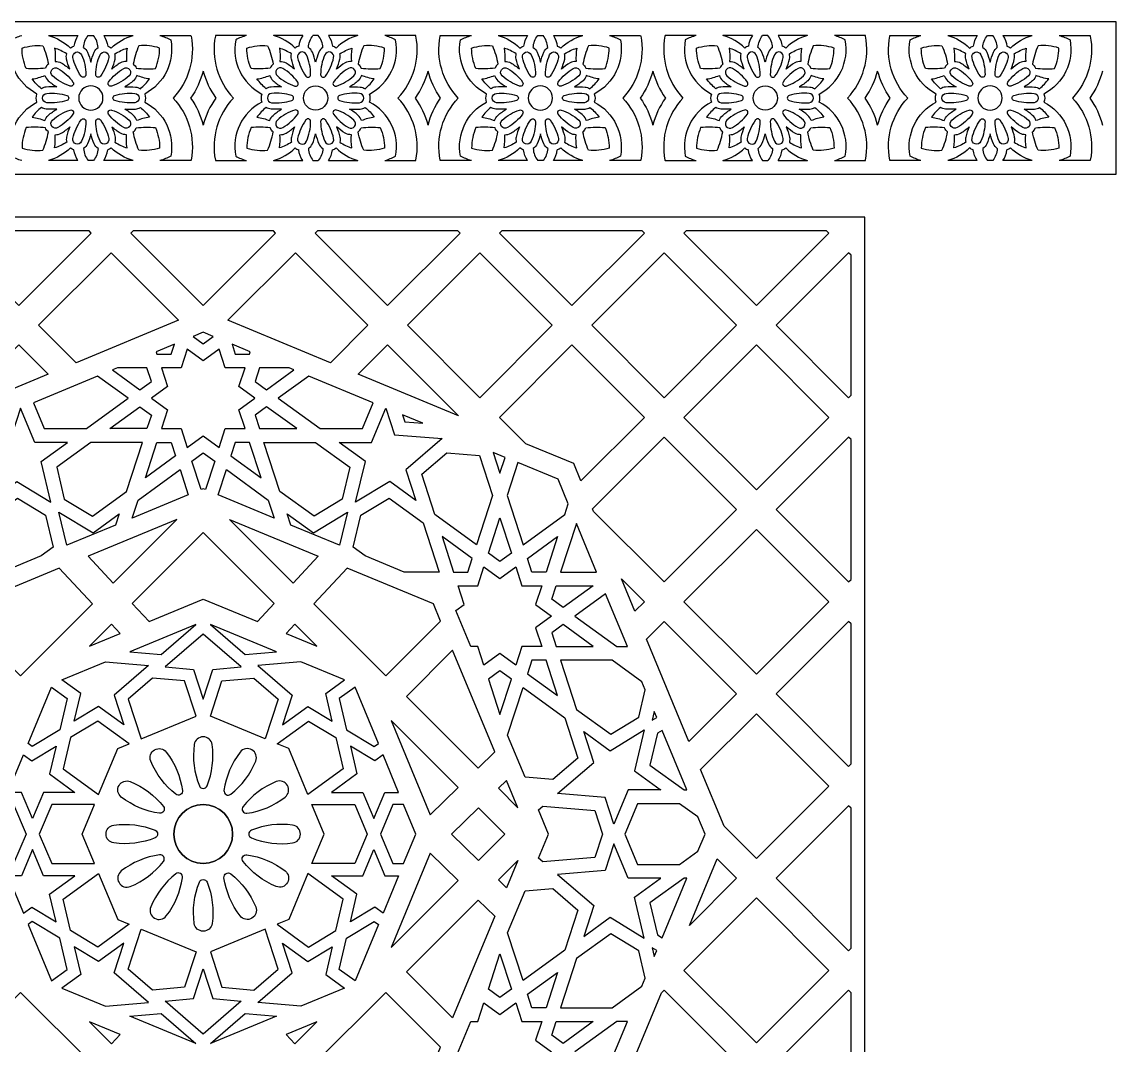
# Model space of a CAD drawing. Extents: x 68 to 464, y 59 to 412.
# Drawn here: x 226.7 to 464.3, y 189.3 to 411.6 of the extents above; entities that cross this region are included whole.
import ezdxf

# ---------------------------------------------------------------- set-up
doc = ezdxf.new("R2010")
doc.units = 0
doc.layers.add('LAYER_01', color=7, linetype='CONTINUOUS')

msp = doc.modelspace()

# ---------------------------------------------------------------- linework, layer by layer
at = {"layer": 'LAYER_01'}
for p, q in [((232.46, 408.66), (238.83, 408.66)), ((241.06, 408.66), (242.21, 408.66)), ((244.44, 408.66), (250.81, 408.66)), ((256.64, 408.66), (263.39, 408.66)), ((275.46, 408.66), (268.71, 408.66)), ((287.66, 408.66), (281.29, 408.66)), ((291.04, 408.66), (289.89, 408.66)), ((299.64, 408.66), (293.27, 408.66)), ((312.22, 408.66), (305.47, 408.66)), ((317.54, 408.66), (324.29, 408.66)), ((330.11, 408.66), (336.49, 408.66)), ((338.72, 408.66), (339.87, 408.66)), ((342.1, 408.66), (348.47, 408.66)), ((354.3, 408.66), (361.05, 408.66)), ((373.12, 408.66), (366.36, 408.66)), ((385.32, 408.66), (378.94, 408.66)), ((388.7, 408.66), (387.55, 408.66)), ((397.3, 408.66), (390.93, 408.66)), ((409.88, 408.66), (403.13, 408.66)), ((415.19, 408.66), (421.95, 408.66)), ((427.77, 408.66), (434.15, 408.66)), ((436.38, 408.66), (437.53, 408.66)), ((439.76, 408.66), (446.13, 408.66)), ((451.96, 408.66), (458.71, 408.66)), ((238.83, 381.5), (232.46, 381.5)), ((242.21, 381.5), (241.06, 381.5)), ((250.81, 381.5), (244.44, 381.5)), ((263.39, 381.5), (256.64, 381.5)), ((268.71, 381.5), (275.46, 381.5)), ((281.29, 381.5), (287.66, 381.5)), ((289.89, 381.5), (291.04, 381.5)), ((293.27, 381.5), (299.64, 381.5)), ((305.47, 381.5), (312.22, 381.5)), ((324.29, 381.5), (317.54, 381.5)), ((336.49, 381.5), (330.11, 381.5)), ((339.87, 381.5), (338.72, 381.5)), ((348.47, 381.5), (342.1, 381.5)), ((361.05, 381.5), (354.3, 381.5)), ((366.36, 381.5), (373.12, 381.5)), ((378.94, 381.5), (385.32, 381.5)), ((387.55, 381.5), (388.7, 381.5)), ((390.93, 381.5), (397.3, 381.5)), ((403.13, 381.5), (409.88, 381.5)), ((421.95, 381.5), (415.19, 381.5)), ((434.15, 381.5), (427.77, 381.5)), ((437.53, 381.5), (436.38, 381.5)), ((446.13, 381.5), (439.76, 381.5)), ((458.71, 381.5), (451.96, 381.5))]:
    msp.add_line(p, q, dxfattribs=at)
for points in [[(67.77, 378.53), (464.33, 378.53), (464.33, 411.62), (67.77, 411.62)], [(122.38, 101.18), (409.72, 101.18), (409.72, 369.19), (122.38, 369.19)], [(210.75, 366.22), (210.27, 365.74), (226, 350.01), (241.74, 365.74), (241.26, 366.22)], [(250.8, 366.22), (250.32, 365.74), (266.05, 350.01), (281.78, 365.74), (281.3, 366.22)], [(290.84, 366.22), (290.36, 365.74), (306.1, 350.01), (321.83, 365.74), (321.35, 366.22)], [(330.89, 366.22), (330.41, 365.74), (346.14, 350.01), (361.88, 365.74), (361.4, 366.22)], [(370.94, 366.22), (370.46, 365.74), (386.19, 350.01), (401.93, 365.74), (401.44, 366.22)], [(260.69, 346.79), (238.44, 337.57), (230.29, 345.72), (246.03, 361.45)], [(293.66, 337.57), (271.41, 346.79), (286.07, 361.45), (301.81, 345.72)], [(341.85, 345.72), (326.12, 361.45), (310.39, 345.72), (326.12, 329.98)], [(381.9, 345.72), (366.17, 361.45), (350.43, 345.72), (366.17, 329.98)], [(406.75, 360.91), (406.22, 361.45), (390.48, 345.72), (406.22, 329.98), (406.75, 330.52)], [(263.89, 343.28), (266.05, 341.71), (268.21, 343.28), (266.05, 344.18)], [(210.63, 326.05), (226, 341.43), (232.37, 335.06)], [(275.13, 323.27), (273.8, 327.34), (277.27, 329.86), (273.8, 332.38), (275.13, 336.46), (270.84, 336.46), (269.52, 340.53), (266.05, 338.01), (262.58, 340.53), (261.26, 336.46), (256.97, 336.46), (258.3, 332.38), (254.83, 329.86), (258.3, 327.34), (256.97, 323.27), (261.26, 323.27), (262.58, 319.19), (266.05, 321.71), (269.52, 319.19), (270.84, 323.27)], [(259.78, 341.58), (255.84, 339.95), (256, 339.45), (259.08, 339.45)], [(272.32, 341.58), (273.02, 339.45), (276.1, 339.45), (276.26, 339.95)], [(321.47, 326.05), (299.73, 335.06), (306.1, 341.43)], [(336.12, 319.99), (330.41, 325.69), (346.14, 341.43), (361.88, 325.69), (348.09, 311.91), (346.54, 315.67)], [(401.93, 325.69), (386.19, 341.43), (370.46, 325.69), (386.19, 309.96)], [(246.35, 336.02), (252.28, 331.71), (254.78, 333.52), (253.83, 336.46), (247.41, 336.46)], [(285.75, 336.02), (284.69, 336.46), (278.27, 336.46), (277.32, 333.52), (279.82, 331.71)], [(243.11, 334.68), (229.15, 328.89), (231.49, 323.27), (240.66, 323.27), (249.74, 329.86)], [(302.95, 328.89), (288.99, 334.68), (282.36, 329.86), (291.44, 323.27), (300.61, 323.27)], [(245.75, 323.27), (252.28, 328.01), (254.78, 326.2), (253.83, 323.27)], [(286.35, 323.27), (279.82, 328.01), (277.32, 326.2), (278.27, 323.27)], [(232.96, 307.25), (230.84, 316.13), (236.55, 320.28), (229.5, 320.28), (226.39, 327.74), (224.5, 321.92), (214.14, 321.09), (222.03, 314.32), (219.85, 307.62), (225.55, 311.76)], [(295.55, 320.28), (302.6, 320.28), (305.71, 327.74), (307.6, 321.92), (317.96, 321.09), (310.07, 314.32), (312.25, 307.62), (306.55, 311.76), (299.14, 307.25), (301.26, 316.13)], [(309.34, 326.25), (309.83, 324.74), (313.74, 324.43)], [(350.61, 305.84), (366.17, 321.4), (381.9, 305.67), (366.17, 289.94), (350.85, 305.25)], [(406.75, 320.87), (406.22, 321.4), (390.48, 305.67), (406.22, 289.94), (406.75, 290.48)], [(235.87, 307.93), (241.97, 304.21), (249.39, 309.6), (252.86, 320.28), (241.63, 320.28), (234.22, 314.89)], [(259.08, 320.28), (260.04, 317.34), (253.5, 312.59), (256, 320.28)], [(273.02, 320.28), (272.06, 317.34), (278.6, 312.59), (276.1, 320.28)], [(296.23, 307.93), (290.13, 304.21), (282.71, 309.6), (279.24, 320.28), (290.47, 320.28), (297.88, 314.89)], [(265.57, 310), (263.55, 316.2), (266.05, 318.01), (268.55, 316.2), (266.53, 310), (266.05, 310.2)], [(328.91, 308.71), (325.44, 298.04), (316.37, 304.63), (313.53, 313.35), (318.96, 318), (326.08, 317.43)], [(331.61, 317.02), (329, 318.1), (330.48, 313.55)], [(262.8, 308.85), (250.65, 303.82), (251.93, 307.75), (261.01, 314.35)], [(281.45, 303.82), (269.3, 308.85), (271.09, 314.35), (280.17, 307.75)], [(334.39, 315.87), (332.06, 308.71), (335.52, 298.04), (344.6, 304.63), (345.34, 306.9), (343.12, 312.26)], [(222.38, 292.11), (214.81, 292.11), (218.28, 302.78), (225.7, 308.17), (231.8, 304.45), (233.45, 297.5), (230.88, 295.63)], [(309.72, 292.11), (301.22, 295.63), (298.65, 297.5), (300.3, 304.45), (306.4, 308.17), (313.82, 302.78), (317.29, 292.11)], [(247.02, 302.32), (236.42, 297.93), (234.71, 305.14), (242.11, 300.62), (247.82, 304.76)], [(285.08, 302.32), (284.28, 304.76), (289.99, 300.62), (297.39, 305.14), (295.68, 297.93)], [(260.33, 303.51), (241.05, 295.53), (246.5, 289.69)], [(271.77, 303.51), (291.05, 295.53), (285.6, 289.69)], [(330.48, 303.87), (332.98, 296.19), (330.48, 294.37), (327.99, 296.19)], [(347.1, 302.64), (343.68, 292.11), (351.46, 292.11)], [(277.81, 281.34), (281.46, 285.26), (266.05, 300.66), (250.64, 285.26), (254.29, 281.34), (266.05, 286.21)], [(323.52, 292.11), (324.47, 295.04), (317.94, 299.79), (320.43, 292.11)], [(337.45, 292.11), (336.5, 295.04), (343.03, 299.79), (340.53, 292.11)], [(401.93, 285.65), (386.19, 301.38), (370.46, 285.65), (386.19, 269.91)], [(214.52, 281.46), (226.39, 269.58), (242, 285.18), (234.77, 292.93), (216.06, 285.18)], [(305.71, 269.58), (317.58, 281.46), (316.04, 285.18), (297.33, 292.93), (290.1, 285.18)], [(320.95, 283.75), (322.73, 285.04), (321.41, 289.12), (325.69, 289.12), (327.02, 293.2), (330.48, 290.68), (333.95, 293.2), (335.28, 289.12), (339.56, 289.12), (338.24, 285.04), (341.71, 282.52), (338.24, 280), (339.56, 275.93), (335.28, 275.93), (333.95, 271.85), (330.48, 274.37), (327.02, 271.85), (325.69, 275.93), (324.19, 275.93)], [(359.82, 283.59), (356.92, 290.61), (361.88, 285.65)], [(350.78, 289.12), (344.25, 284.37), (341.75, 286.19), (342.71, 289.12)], [(358.17, 275.93), (353.44, 287.35), (346.79, 282.52), (355.87, 275.93)], [(248.01, 278.74), (246.13, 280.75), (241.37, 275.99)], [(250.12, 274.78), (256.92, 274.19), (264.44, 280.71)], [(275.18, 274.19), (281.98, 274.78), (267.66, 280.71)], [(285.97, 280.75), (284.09, 278.74), (290.73, 275.99)], [(350.78, 275.93), (344.25, 280.68), (341.75, 278.86), (342.71, 275.93)], [(371.55, 255.27), (362.34, 277.53), (366.17, 281.36), (381.9, 265.62)], [(406.75, 280.82), (406.22, 281.36), (390.48, 265.62), (406.22, 249.89), (406.75, 250.43)], [(266.05, 264.49), (268.15, 270.95), (274.3, 271.48), (266.05, 278.63), (257.8, 271.48), (263.95, 270.95)], [(320.21, 275.1), (310.2, 265.09), (325.76, 249.52), (329.36, 253.03)], [(246.73, 265.35), (248.83, 258.89), (243.33, 262.89), (238.05, 259.7), (239.44, 265.71), (235.37, 268.67), (244.85, 272.6), (254.16, 271.79)], [(285.37, 265.35), (283.27, 258.89), (288.77, 262.89), (294.05, 259.7), (292.66, 265.71), (296.73, 268.67), (287.25, 272.6), (277.94, 271.79)], [(337.45, 272.94), (336.5, 270), (343.03, 265.26), (340.53, 272.94)], [(361.34, 268.26), (354.9, 272.94), (343.68, 272.94), (347.15, 262.26), (354.57, 256.87), (360.67, 260.6), (362.07, 266.5)], [(249.76, 264.51), (252.57, 255.88), (264.48, 260.81), (261.99, 268.48), (255.04, 269.08)], [(282.34, 264.51), (279.53, 255.88), (267.62, 260.81), (270.11, 268.48), (277.06, 269.08)], [(330.48, 261.18), (332.98, 268.86), (330.48, 270.67), (327.99, 268.86)], [(233.07, 267.09), (236.49, 264.61), (234.91, 257.81), (228.93, 254.21), (228.01, 254.88)], [(299.03, 267.09), (295.61, 264.61), (297.19, 257.81), (303.17, 254.21), (304.09, 254.88)], [(332.16, 256.67), (335.52, 267.01), (344.6, 260.42), (347.44, 251.7), (342.01, 247.04), (335.95, 247.53)], [(364.56, 260.51), (364.02, 261.79), (363.58, 259.91)], [(237.22, 256.13), (235.64, 249.34), (243.32, 243.75), (247.47, 253.76), (249.98, 254.8), (243.19, 259.74)], [(294.88, 256.13), (296.46, 249.34), (288.78, 243.75), (284.63, 253.76), (282.12, 254.8), (288.91, 259.74)], [(315.35, 239.35), (321.43, 245.29), (306.85, 259.86)], [(379.17, 236.89), (374.07, 249.21), (386.19, 261.33), (401.93, 245.6), (386.19, 229.87)], [(365.41, 244.77), (358.37, 244.77), (355.26, 237.31), (353.37, 243.13), (343.01, 243.96), (350.9, 250.72), (348.72, 257.43), (354.42, 253.28), (361.83, 257.8), (359.71, 248.91), (365.33, 244.83)], [(365.71, 257.71), (364.74, 257.11), (363.08, 250.16), (370.5, 244.77), (371.07, 244.77)], [(234.08, 254.24), (232.68, 248.23), (238.18, 244.24), (231.39, 244.24), (228.98, 238.56), (226.58, 244.24), (223.61, 244.24), (226.98, 252.38), (228.8, 251.06)], [(298.02, 254.24), (299.42, 248.23), (293.92, 244.24), (300.71, 244.24), (303.12, 238.56), (305.52, 244.24), (308.49, 244.24), (305.12, 252.38), (303.3, 251.06)], [(331.92, 246.85), (330.16, 245.13), (334.38, 240.91)], [(222.52, 241.61), (224.84, 241.61), (227.56, 235.19), (224.84, 228.76), (222.52, 228.76), (219.86, 235.19)], [(233.13, 241.61), (230.41, 235.19), (233.13, 228.76), (242.44, 228.76), (239.78, 235.19), (242.44, 241.61)], [(298.97, 241.61), (301.69, 235.19), (298.97, 228.76), (289.66, 228.76), (292.32, 235.19), (289.66, 241.61)], [(309.58, 241.61), (307.26, 241.61), (304.54, 235.19), (307.26, 228.76), (309.58, 228.76), (312.24, 235.19)], [(325.82, 240.9), (319.97, 235.19), (325.82, 229.47), (331.53, 235.19)], [(338.89, 240.43), (339.82, 241.22), (351.14, 240.31), (352.8, 235.19), (351.14, 230.07), (339.82, 229.15), (338.89, 229.94), (341.06, 235.19)], [(373.51, 238.89), (369.53, 241.78), (360.36, 241.78), (357.61, 235.19), (360.36, 228.59), (369.53, 228.59), (373.51, 231.48), (375.04, 235.19)], [(406.75, 240.77), (406.22, 241.31), (390.48, 225.58), (406.22, 209.84), (406.75, 210.38)], [(365.41, 225.6), (358.37, 225.6), (355.26, 233.07), (353.37, 227.25), (343.01, 226.41), (350.9, 219.65), (348.72, 212.95), (354.42, 217.09), (361.83, 212.57), (359.71, 221.46), (365.33, 225.54)], [(234.08, 216.13), (232.68, 222.14), (238.18, 226.13), (231.39, 226.13), (228.98, 231.81), (226.58, 226.13), (223.61, 226.13), (226.98, 217.99), (228.8, 219.31)], [(298.02, 216.13), (299.42, 222.14), (293.92, 226.13), (300.71, 226.13), (303.12, 231.81), (305.52, 226.13), (308.49, 226.13), (305.12, 217.99), (303.3, 219.31)], [(321.43, 225.08), (315.35, 231.02), (306.85, 210.51)], [(334.38, 229.46), (331.92, 223.52), (330.16, 225.24)], [(377.65, 229.82), (381.9, 225.58), (371.65, 215.32)], [(237.22, 214.24), (235.64, 221.03), (243.32, 226.62), (247.47, 216.61), (249.98, 215.57), (243.19, 210.64)], [(294.88, 214.24), (296.46, 221.03), (288.78, 226.62), (284.63, 216.61), (282.12, 215.57), (288.91, 210.64)], [(371.07, 225.6), (370.5, 225.6), (363.08, 220.21), (364.74, 213.26), (365.71, 212.66)], [(332.16, 213.7), (335.95, 222.84), (342.01, 223.33), (347.44, 218.68), (344.6, 209.96), (335.52, 203.36)], [(401.93, 205.55), (386.19, 221.29), (370.46, 205.55), (386.19, 189.82)], [(320.21, 195.27), (310.2, 205.28), (325.76, 220.85), (329.36, 217.34)], [(233.07, 203.28), (236.49, 205.76), (234.91, 212.56), (228.93, 216.16), (228.01, 215.5)], [(249.76, 205.86), (252.57, 214.5), (264.48, 209.56), (261.99, 201.89), (255.04, 201.29)], [(282.34, 205.86), (279.53, 214.5), (267.62, 209.56), (270.11, 201.89), (277.06, 201.29)], [(299.03, 203.28), (295.61, 205.76), (297.19, 212.56), (303.17, 216.16), (304.09, 215.5)], [(361.34, 202.12), (362.07, 203.87), (360.67, 209.78), (354.57, 213.5), (347.15, 208.11), (343.68, 197.43), (354.9, 197.43)], [(246.73, 205.02), (248.83, 211.48), (243.33, 207.49), (238.05, 210.67), (239.44, 204.66), (235.37, 201.7), (244.85, 197.78), (254.16, 198.58)], [(285.37, 205.02), (283.27, 211.48), (288.77, 207.49), (294.05, 210.67), (292.66, 204.66), (296.73, 201.7), (287.25, 197.78), (277.94, 198.58)], [(330.48, 209.19), (332.98, 201.51), (330.48, 199.7), (327.99, 201.51)], [(364.02, 208.58), (364.56, 209.87), (363.58, 210.46)], [(266.05, 205.88), (268.15, 199.42), (274.3, 198.89), (266.05, 191.74), (257.8, 198.89), (263.95, 199.42)], [(337.45, 197.43), (336.5, 200.37), (343.03, 205.12), (340.53, 197.43)], [(226.39, 200.79), (214.52, 188.91), (216.06, 185.19), (234.77, 177.44), (242, 185.19)], [(317.58, 188.91), (305.71, 200.79), (290.1, 185.19), (297.33, 177.44), (316.04, 185.19)], [(365.58, 200.67), (366.17, 201.26), (381.9, 185.53), (366.17, 169.79), (356.71, 179.26)], [(406.75, 200.72), (406.22, 201.26), (390.48, 185.53), (406.22, 169.79), (406.75, 170.33)], [(320.95, 186.62), (324.19, 194.44), (325.69, 194.44), (327.02, 198.52), (330.48, 196), (333.95, 198.52), (335.28, 194.44), (339.56, 194.44), (338.24, 190.37), (341.71, 187.85), (338.24, 185.33), (339.56, 181.25), (335.28, 181.25), (333.95, 177.18), (330.48, 179.69), (327.02, 177.18), (325.69, 181.25), (321.41, 181.25), (322.73, 185.33)], [(250.12, 195.59), (256.92, 196.18), (264.44, 189.66)], [(275.18, 196.18), (281.98, 195.59), (267.66, 189.66)], [(246.13, 189.62), (248.01, 191.63), (241.37, 194.38)], [(290.73, 194.38), (284.09, 191.63), (285.97, 189.62)], [(350.78, 194.44), (344.25, 189.7), (341.75, 191.51), (342.71, 194.44)], [(358.17, 194.44), (355.87, 194.44), (346.79, 187.85), (353.44, 183.02)]]:
    msp.add_lwpolyline(points, close=True, dxfattribs=at)
for points in [[(226.63, 381.5, -0.0586), (224.27, 382.46, -0.331117), (229.94, 394.21, -0.187867), (229.94, 395.95, -0.331117), (224.27, 407.7, -0.0586), (226.63, 408.66)], [(232.46, 408.66, -0.127038), (237.19, 405.93, -0.093119), (237.97, 406.36)], [(245.3, 406.36, -0.093119), (246.08, 405.93, -0.127038), (250.81, 408.66)], [(256.64, 408.66, -0.0586), (259, 407.7, -0.331117), (253.33, 395.95, -0.187867), (253.33, 394.21, -0.331117), (259, 382.46, -0.0586), (256.64, 381.5)], [(263.39, 408.66), (263.42, 408.54, -0.240391), (259.51, 395.08, -0.240391), (263.42, 381.61), (263.39, 381.5)], [(268.71, 408.66), (268.68, 408.54, 0.240391), (272.59, 395.08, 0.240391), (268.68, 381.61), (268.71, 381.5)], [(275.46, 408.66, 0.0586), (273.1, 407.7, 0.331117), (278.77, 395.95, 0.187867), (278.77, 394.21, 0.331117), (273.1, 382.46, 0.0586), (275.46, 381.5)], [(286.8, 406.36, 0.093119), (286.02, 405.93, 0.127038), (281.29, 408.66)], [(299.64, 408.66, 0.127038), (294.91, 405.93, 0.093119), (294.13, 406.36)], [(305.47, 381.5, 0.0586), (307.83, 382.46, 0.331117), (302.16, 394.21, 0.187867), (302.16, 395.95, 0.331117), (307.83, 407.7, 0.0586), (305.47, 408.66)], [(312.22, 381.5), (312.25, 381.61, 0.240391), (308.34, 395.08, 0.240391), (312.25, 408.54), (312.22, 408.66)], [(317.54, 381.5), (317.51, 381.61, -0.240391), (321.42, 395.08, -0.240391), (317.51, 408.54), (317.54, 408.66)], [(324.29, 381.5, -0.0586), (321.93, 382.46, -0.331117), (327.6, 394.21, -0.187867), (327.6, 395.95, -0.331117), (321.93, 407.7, -0.0586), (324.29, 408.66)], [(330.11, 408.66, -0.127038), (334.85, 405.93, -0.093119), (335.63, 406.36)], [(342.96, 406.36, -0.093119), (343.74, 405.93, -0.127038), (348.47, 408.66)], [(354.3, 408.66, -0.0586), (356.66, 407.7, -0.331117), (350.99, 395.95, -0.187867), (350.99, 394.21, -0.331117), (356.66, 382.46, -0.0586), (354.3, 381.5)], [(361.05, 408.66), (361.08, 408.54, -0.240391), (357.17, 395.08, -0.240391), (361.08, 381.61), (361.05, 381.5)], [(366.36, 408.66), (366.34, 408.54, 0.240391), (370.25, 395.08, 0.240391), (366.34, 381.61), (366.36, 381.5)], [(373.12, 408.66, 0.0586), (370.76, 407.7, 0.331117), (376.43, 395.95, 0.187867), (376.43, 394.21, 0.331117), (370.76, 382.46, 0.0586), (373.12, 381.5)], [(384.46, 406.36, 0.093119), (383.68, 405.93, 0.127038), (378.94, 408.66)], [(397.3, 408.66, 0.127038), (392.57, 405.93, 0.093119), (391.79, 406.36)], [(403.13, 381.5, 0.0586), (405.49, 382.46, 0.331117), (399.82, 394.21, 0.187867), (399.82, 395.95, 0.331117), (405.49, 407.7, 0.0586), (403.13, 408.66)], [(409.88, 381.5), (409.9, 381.61, 0.240391), (406, 395.08, 0.240391), (409.9, 408.54), (409.88, 408.66)], [(415.19, 381.5), (415.17, 381.61, -0.240391), (419.07, 395.08, -0.240391), (415.17, 408.54), (415.19, 408.66)], [(421.95, 381.5, -0.0586), (419.59, 382.46, -0.331117), (425.26, 394.21, -0.187867), (425.26, 395.95, -0.331117), (419.59, 407.7, -0.0586), (421.95, 408.66)], [(427.77, 408.66, -0.127038), (432.51, 405.93, -0.093119), (433.29, 406.36)], [(440.62, 406.36, -0.093119), (441.4, 405.93, -0.127038), (446.13, 408.66)], [(451.96, 408.66, -0.0586), (454.32, 407.7, -0.331117), (448.65, 395.95, -0.187867), (448.65, 394.21, -0.331117), (454.32, 382.46, -0.0586), (451.96, 381.5)], [(458.71, 408.66), (458.73, 408.54, -0.240391), (454.83, 395.08, -0.240391), (458.73, 381.61), (458.71, 381.5)], [(240.06, 406.06, -0.142347), (240.92, 405.03, -0.046711), (241.64, 402.85, -0.046711), (242.35, 405.03, -0.142347), (243.21, 406.06)], [(292.04, 406.06, 0.142347), (291.18, 405.03, 0.046711), (290.46, 402.85, 0.046711), (289.75, 405.03, 0.142347), (288.89, 406.06)], [(337.72, 406.06, -0.142347), (338.58, 405.03, -0.046711), (339.29, 402.85, -0.046711), (340.01, 405.03, -0.142347), (340.87, 406.06)], [(389.7, 406.06, 0.142347), (388.84, 405.03, 0.046711), (388.12, 402.85, 0.046711), (387.41, 405.03, 0.142347), (386.55, 406.06)], [(435.38, 406.06, -0.142347), (436.24, 405.03, -0.046711), (436.95, 402.85, -0.046711), (437.67, 405.03, -0.142347), (438.53, 406.06)], [(266.05, 400.95, -0.088677), (263.32, 395.08, -0.088677), (266.05, 389.21)], [(266.05, 400.95, 0.088677), (268.78, 395.08, 0.088677), (266.05, 389.21)], [(314.88, 389.21, 0.088677), (312.15, 395.08, 0.088677), (314.88, 400.95)], [(314.88, 389.21, -0.088677), (317.6, 395.08, -0.088677), (314.88, 400.95)], [(363.71, 400.95, -0.088677), (360.98, 395.08, -0.088677), (363.71, 389.21)], [(363.71, 400.95, 0.088677), (366.43, 395.08, 0.088677), (363.71, 389.21)], [(412.54, 389.21, 0.088677), (409.81, 395.08, 0.088677), (412.54, 400.95)], [(412.54, 389.21, -0.088677), (415.26, 395.08, -0.088677), (412.54, 400.95)], [(461.37, 400.95, -0.088677), (458.64, 395.08, -0.088677), (461.37, 389.21)], [(243.21, 384.1, -0.142347), (242.35, 385.13, -0.046711), (241.64, 387.31, -0.046711), (240.92, 385.13, -0.142347), (240.06, 384.1)], [(288.89, 384.1, 0.142347), (289.75, 385.13, 0.046711), (290.46, 387.31, 0.046711), (291.18, 385.13, 0.142347), (292.04, 384.1)], [(340.87, 384.1, -0.142347), (340.01, 385.13, -0.046711), (339.29, 387.31, -0.046711), (338.58, 385.13, -0.142347), (337.72, 384.1)], [(386.55, 384.1, 0.142347), (387.41, 385.13, 0.046711), (388.12, 387.31, 0.046711), (388.84, 385.13, 0.142347), (389.7, 384.1)], [(438.53, 384.1, -0.142347), (437.67, 385.13, -0.046711), (436.95, 387.31, -0.046711), (436.24, 385.13, -0.142347), (435.38, 384.1)], [(237.97, 383.8, -0.093119), (237.19, 384.23, -0.127038), (232.46, 381.5)], [(250.81, 381.5, -0.127038), (246.08, 384.23, -0.093119), (245.3, 383.8)], [(281.29, 381.5, 0.127038), (286.02, 384.23, 0.093119), (286.8, 383.8)], [(294.13, 383.8, 0.093119), (294.91, 384.23, 0.127038), (299.64, 381.5)], [(335.63, 383.8, -0.093119), (334.85, 384.23, -0.127038), (330.11, 381.5)], [(348.47, 381.5, -0.127038), (343.74, 384.23, -0.093119), (342.96, 383.8)], [(378.94, 381.5, 0.127038), (383.68, 384.23, 0.093119), (384.46, 383.8)], [(391.79, 383.8, 0.093119), (392.57, 384.23, 0.127038), (397.3, 381.5)], [(433.29, 383.8, -0.093119), (432.51, 384.23, -0.127038), (427.77, 381.5)], [(446.13, 381.5, -0.127038), (441.4, 384.23, -0.093119), (440.62, 383.8)]]:
    msp.add_lwpolyline(points, format="xyb", dxfattribs=at)
for points in [[(231.77, 401.58, -0.059767), (227.6, 401.5, -0.09937), (226.69, 405.94, -0.09937), (231.19, 406.44, -0.059767), (232.41, 402.45, 0.056747), (232.04, 402.05)], [(251.23, 402.05, -0.056747), (251.5, 401.58, 0.059767), (255.67, 401.5, 0.09937), (256.58, 405.94, 0.09937), (252.08, 406.44, 0.059767), (250.86, 402.45)], [(280.87, 402.05, 0.056747), (280.6, 401.58, -0.059767), (276.43, 401.5, -0.09937), (275.52, 405.94, -0.09937), (280.02, 406.44, -0.059767), (281.24, 402.45)], [(300.33, 401.58, 0.059767), (304.5, 401.5, 0.09937), (305.41, 405.94, 0.09937), (300.91, 406.44, 0.059767), (299.69, 402.45, -0.056747), (300.06, 402.05)], [(329.43, 401.58, -0.059767), (325.26, 401.5, -0.09937), (324.35, 405.94, -0.09937), (328.85, 406.44, -0.059767), (330.07, 402.45, 0.056747), (329.7, 402.05)], [(348.89, 402.05, -0.056747), (349.16, 401.58, 0.059767), (353.33, 401.5, 0.09937), (354.24, 405.94, 0.09937), (349.73, 406.44, 0.059767), (348.52, 402.45)], [(378.53, 402.05, 0.056747), (378.26, 401.58, -0.059767), (374.09, 401.5, -0.09937), (373.18, 405.94, -0.09937), (377.68, 406.44, -0.059767), (378.9, 402.45)], [(397.99, 401.58, 0.059767), (402.16, 401.5, 0.09937), (403.07, 405.94, 0.09937), (398.56, 406.44, 0.059767), (397.35, 402.45, -0.056747), (397.72, 402.05)], [(427.09, 401.58, -0.059767), (422.92, 401.5, -0.09937), (422.01, 405.94, -0.09937), (426.51, 406.44, -0.059767), (427.73, 402.45, 0.056747), (427.36, 402.05)], [(446.55, 402.05, -0.056747), (446.82, 401.58, 0.059767), (450.98, 401.5, 0.09937), (451.9, 405.94, 0.09937), (447.39, 406.44, 0.059767), (446.18, 402.45)], [(235.2, 402.71, -0.046711), (237.07, 401.36, -0.046711), (236.37, 403.55, -0.118624), (236.39, 404.68, 0.06329), (233.76, 405.92, -0.061595), (233.88, 403.04, -0.144624)], [(239.64, 404.48, -0.101452), (240.55, 400.17, -0.731256), (239.52, 399.84, -0.101452), (237.73, 403.85, -0.907944)], [(245.54, 403.85, -0.101452), (243.75, 399.84, -0.731256), (242.72, 400.17, -0.101452), (243.63, 404.48, -0.907944)], [(246.88, 404.68, -0.06329), (249.51, 405.92, 0.061595), (249.39, 403.04, 0.144624), (248.07, 402.71, 0.046711), (246.2, 401.36, 0.046711), (246.9, 403.55, 0.118624)], [(285.22, 404.68, 0.06329), (282.59, 405.92, -0.061595), (282.71, 403.04, -0.144624), (284.03, 402.71, -0.046711), (285.9, 401.36, -0.046711), (285.2, 403.55, -0.118624)], [(286.56, 403.85, 0.101452), (288.35, 399.84, 0.731256), (289.38, 400.17, 0.101452), (288.47, 404.48, 0.907944)], [(292.46, 404.48, 0.101452), (291.55, 400.17, 0.731256), (292.58, 399.84, 0.101452), (294.37, 403.85, 0.907944)], [(296.89, 402.71, 0.046711), (295.03, 401.36, 0.046711), (295.73, 403.55, 0.118624), (295.71, 404.68, -0.06329), (298.34, 405.92, 0.061595), (298.22, 403.04, 0.144624)], [(332.86, 402.71, -0.046711), (334.73, 401.36, -0.046711), (334.02, 403.55, -0.118624), (334.05, 404.68, 0.06329), (331.42, 405.92, -0.061595), (331.54, 403.04, -0.144624)], [(337.3, 404.48, -0.101452), (338.21, 400.17, -0.731256), (337.18, 399.84, -0.101452), (335.39, 403.85, -0.907944)], [(343.2, 403.85, -0.101452), (341.41, 399.84, -0.731256), (340.38, 400.17, -0.101452), (341.29, 404.48, -0.907944)], [(344.54, 404.68, -0.06329), (347.17, 405.92, 0.061595), (347.05, 403.04, 0.144624), (345.72, 402.71, 0.046711), (343.86, 401.36, 0.046711), (344.56, 403.55, 0.118624)], [(382.87, 404.68, 0.06329), (380.25, 405.92, -0.061595), (380.37, 403.04, -0.144624), (381.69, 402.71, -0.046711), (383.56, 401.36, -0.046711), (382.85, 403.55, -0.118624)], [(384.22, 403.85, 0.101452), (386.01, 399.84, 0.731256), (387.04, 400.17, 0.101452), (386.13, 404.48, 0.907944)], [(390.12, 404.48, 0.101452), (389.21, 400.17, 0.731256), (390.24, 399.84, 0.101452), (392.03, 403.85, 0.907944)], [(394.55, 402.71, 0.046711), (392.69, 401.36, 0.046711), (393.39, 403.55, 0.118624), (393.37, 404.68, -0.06329), (396, 405.92, 0.061595), (395.88, 403.04, 0.144624)], [(430.52, 402.71, -0.046711), (432.39, 401.36, -0.046711), (431.68, 403.55, -0.118624), (431.7, 404.68, 0.06329), (429.08, 405.92, -0.061595), (429.2, 403.04, -0.144624)], [(434.96, 404.48, -0.101452), (435.87, 400.17, -0.731256), (434.84, 399.84, -0.101452), (433.04, 403.85, -0.907944)], [(440.86, 403.85, -0.101452), (439.07, 399.84, -0.731256), (438.04, 400.17, -0.101452), (438.95, 404.48, -0.907944)], [(442.2, 404.68, -0.06329), (444.83, 405.92, 0.061595), (444.71, 403.04, 0.144624), (443.38, 402.71, 0.046711), (441.52, 401.36, 0.046711), (442.22, 403.55, 0.118624)], [(230.89, 397.11, -0.06329), (228.89, 399.22, 0.061595), (231.67, 399.99, 0.144624), (232.39, 398.84, 0.046711), (234.25, 397.48, 0.046711), (231.95, 397.47, 0.118624)], [(234.5, 401.51, -0.101452), (237.76, 398.56, -0.731256), (237.13, 397.69, -0.101452), (233.32, 399.88, -0.907944)], [(249.95, 399.88, -0.101452), (246.15, 397.69, -0.731256), (245.51, 398.56, -0.101452), (248.77, 401.51, -0.907944)], [(250.88, 398.84, -0.046711), (249.02, 397.48, -0.046711), (251.32, 397.47, -0.118624), (252.39, 397.11, 0.06329), (254.38, 399.22, -0.061595), (251.6, 399.99, -0.144624)], [(281.22, 398.84, 0.046711), (283.08, 397.48, 0.046711), (280.78, 397.47, 0.118624), (279.71, 397.11, -0.06329), (277.72, 399.22, 0.061595), (280.5, 399.99, 0.144624)], [(282.15, 399.88, 0.101452), (285.95, 397.69, 0.731256), (286.59, 398.56, 0.101452), (283.33, 401.51, 0.907944)], [(297.6, 401.51, 0.101452), (294.34, 398.56, 0.731256), (294.97, 397.69, 0.101452), (298.78, 399.88, 0.907944)], [(301.21, 397.11, 0.06329), (303.21, 399.22, -0.061595), (300.43, 399.99, -0.144624), (299.71, 398.84, -0.046711), (297.85, 397.48, -0.046711), (300.15, 397.47, -0.118624)], [(328.54, 397.11, -0.06329), (326.55, 399.22, 0.061595), (329.33, 399.99, 0.144624), (330.05, 398.84, 0.046711), (331.91, 397.48, 0.046711), (329.61, 397.47, 0.118624)], [(332.16, 401.51, -0.101452), (335.42, 398.56, -0.731256), (334.78, 397.69, -0.101452), (330.97, 399.88, -0.907944)], [(347.61, 399.88, -0.101452), (343.8, 397.69, -0.731256), (343.17, 398.56, -0.101452), (346.43, 401.51, -0.907944)], [(348.54, 398.84, -0.046711), (346.68, 397.48, -0.046711), (348.98, 397.47, -0.118624), (350.04, 397.11, 0.06329), (352.04, 399.22, -0.061595), (349.26, 399.99, -0.144624)], [(378.88, 398.84, 0.046711), (380.74, 397.48, 0.046711), (378.44, 397.47, 0.118624), (377.37, 397.11, -0.06329), (375.38, 399.22, 0.061595), (378.16, 399.99, 0.144624)], [(379.8, 399.88, 0.101452), (383.61, 397.69, 0.731256), (384.25, 398.56, 0.101452), (380.99, 401.51, 0.907944)], [(395.26, 401.51, 0.101452), (392, 398.56, 0.731256), (392.63, 397.69, 0.101452), (396.44, 399.88, 0.907944)], [(398.87, 397.11, 0.06329), (400.87, 399.22, -0.061595), (398.09, 399.99, -0.144624), (397.37, 398.84, -0.046711), (395.51, 397.48, -0.046711), (397.81, 397.47, -0.118624)], [(426.2, 397.11, -0.06329), (424.21, 399.22, 0.061595), (426.99, 399.99, 0.144624), (427.71, 398.84, 0.046711), (429.57, 397.48, 0.046711), (427.27, 397.47, 0.118624)], [(429.82, 401.51, -0.101452), (433.08, 398.56, -0.731256), (432.44, 397.69, -0.101452), (428.63, 399.88, -0.907944)], [(445.27, 399.88, -0.101452), (441.46, 397.69, -0.731256), (440.83, 398.56, -0.101452), (444.09, 401.51, -0.907944)], [(446.2, 398.84, -0.046711), (444.34, 397.48, -0.046711), (446.64, 397.47, -0.118624), (447.7, 397.11, 0.06329), (449.69, 399.22, -0.061595), (446.92, 399.99, -0.144624)], [(232.08, 396.09, -0.101452), (236.45, 395.62, -0.731256), (236.45, 394.54, -0.101452), (232.08, 394.07, -0.907944)], [(251.19, 394.07, -0.101452), (246.82, 394.54, -0.731256), (246.82, 395.62, -0.101452), (251.19, 396.09, -0.907944)], [(280.91, 394.07, 0.101452), (285.28, 394.54, 0.731256), (285.28, 395.62, 0.101452), (280.91, 396.09, 0.907944)], [(300.02, 396.09, 0.101452), (295.65, 395.62, 0.731256), (295.65, 394.54, 0.101452), (300.02, 394.07, 0.907944)], [(329.74, 396.09, -0.101452), (334.11, 395.62, -0.731256), (334.11, 394.54, -0.101452), (329.74, 394.07, -0.907944)], [(348.85, 394.07, -0.101452), (344.48, 394.54, -0.731256), (344.48, 395.62, -0.101452), (348.85, 396.09, -0.907944)], [(378.57, 394.07, 0.101452), (382.94, 394.54, 0.731256), (382.94, 395.62, 0.101452), (378.57, 396.09, 0.907944)], [(397.68, 396.09, 0.101452), (393.3, 395.62, 0.731256), (393.3, 394.54, 0.101452), (397.68, 394.07, 0.907944)], [(427.4, 396.09, -0.101452), (431.77, 395.62, -0.731256), (431.77, 394.54, -0.101452), (427.4, 394.07, -0.907944)], [(446.51, 394.07, -0.101452), (442.13, 394.54, -0.731256), (442.13, 395.62, -0.101452), (446.51, 396.09, -0.907944)], [(232.39, 391.32, -0.046711), (234.25, 392.68, -0.046711), (231.95, 392.69, -0.118624), (230.89, 393.05, 0.06329), (228.89, 390.94, -0.061595), (231.67, 390.17, -0.144624)], [(233.32, 390.28, -0.101452), (237.13, 392.47, -0.731256), (237.76, 391.6, -0.101452), (234.5, 388.65, -0.907944)], [(248.77, 388.65, -0.101452), (245.51, 391.6, -0.731256), (246.15, 392.47, -0.101452), (249.95, 390.28, -0.907944)], [(252.39, 393.05, -0.06329), (254.38, 390.94, 0.061595), (251.6, 390.17, 0.144624), (250.88, 391.32, 0.046711), (249.02, 392.68, 0.046711), (251.32, 392.69, 0.118624)], [(279.71, 393.05, 0.06329), (277.72, 390.94, -0.061595), (280.5, 390.17, -0.144624), (281.22, 391.32, -0.046711), (283.08, 392.68, -0.046711), (280.78, 392.69, -0.118624)], [(283.33, 388.65, 0.101452), (286.59, 391.6, 0.731256), (285.95, 392.47, 0.101452), (282.15, 390.28, 0.907944)], [(298.78, 390.28, 0.101452), (294.97, 392.47, 0.731256), (294.34, 391.6, 0.101452), (297.6, 388.65, 0.907944)], [(299.71, 391.32, 0.046711), (297.85, 392.68, 0.046711), (300.15, 392.69, 0.118624), (301.21, 393.05, -0.06329), (303.21, 390.94, 0.061595), (300.43, 390.17, 0.144624)], [(330.05, 391.32, -0.046711), (331.91, 392.68, -0.046711), (329.61, 392.69, -0.118624), (328.54, 393.05, 0.06329), (326.55, 390.94, -0.061595), (329.33, 390.17, -0.144624)], [(330.97, 390.28, -0.101452), (334.78, 392.47, -0.731256), (335.42, 391.6, -0.101452), (332.16, 388.65, -0.907944)], [(346.43, 388.65, -0.101452), (343.17, 391.6, -0.731256), (343.8, 392.47, -0.101452), (347.61, 390.28, -0.907944)], [(350.04, 393.05, -0.06329), (352.04, 390.94, 0.061595), (349.26, 390.17, 0.144624), (348.54, 391.32, 0.046711), (346.68, 392.68, 0.046711), (348.98, 392.69, 0.118624)], [(377.37, 393.05, 0.06329), (375.38, 390.94, -0.061595), (378.16, 390.17, -0.144624), (378.88, 391.32, -0.046711), (380.74, 392.68, -0.046711), (378.44, 392.69, -0.118624)], [(380.99, 388.65, 0.101452), (384.25, 391.6, 0.731256), (383.61, 392.47, 0.101452), (379.8, 390.28, 0.907944)], [(396.44, 390.28, 0.101452), (392.63, 392.47, 0.731256), (392, 391.6, 0.101452), (395.26, 388.65, 0.907944)], [(397.37, 391.32, 0.046711), (395.51, 392.68, 0.046711), (397.81, 392.69, 0.118624), (398.87, 393.05, -0.06329), (400.87, 390.94, 0.061595), (398.09, 390.17, 0.144624)], [(427.71, 391.32, -0.046711), (429.57, 392.68, -0.046711), (427.27, 392.69, -0.118624), (426.2, 393.05, 0.06329), (424.21, 390.94, -0.061595), (426.99, 390.17, -0.144624)], [(428.63, 390.28, -0.101452), (432.44, 392.47, -0.731256), (433.08, 391.6, -0.101452), (429.82, 388.65, -0.907944)], [(444.09, 388.65, -0.101452), (440.83, 391.6, -0.731256), (441.46, 392.47, -0.101452), (445.27, 390.28, -0.907944)], [(447.7, 393.05, -0.06329), (449.69, 390.94, 0.061595), (446.92, 390.17, 0.144624), (446.2, 391.32, 0.046711), (444.34, 392.68, 0.046711), (446.64, 392.69, 0.118624)], [(237.73, 386.31, -0.101452), (239.52, 390.32, -0.731256), (240.55, 389.98, -0.101452), (239.64, 385.68, -0.907944)], [(243.63, 385.68, -0.101452), (242.72, 389.98, -0.731256), (243.75, 390.32, -0.101452), (245.54, 386.31, -0.907944)], [(288.47, 385.68, 0.101452), (289.38, 389.98, 0.731256), (288.35, 390.32, 0.101452), (286.56, 386.31, 0.907944)], [(294.37, 386.31, 0.101452), (292.58, 390.32, 0.731256), (291.55, 389.98, 0.101452), (292.46, 385.68, 0.907944)], [(335.39, 386.31, -0.101452), (337.18, 390.32, -0.731256), (338.21, 389.98, -0.101452), (337.3, 385.68, -0.907944)], [(341.29, 385.68, -0.101452), (340.38, 389.98, -0.731256), (341.41, 390.32, -0.101452), (343.2, 386.31, -0.907944)], [(386.13, 385.68, 0.101452), (387.04, 389.98, 0.731256), (386.01, 390.32, 0.101452), (384.22, 386.31, 0.907944)], [(392.03, 386.31, 0.101452), (390.24, 390.32, 0.731256), (389.21, 389.98, 0.101452), (390.12, 385.68, 0.907944)], [(433.04, 386.31, -0.101452), (434.84, 390.32, -0.731256), (435.87, 389.98, -0.101452), (434.96, 385.68, -0.907944)], [(438.95, 385.68, -0.101452), (438.04, 389.98, -0.731256), (439.07, 390.32, -0.101452), (440.86, 386.31, -0.907944)], [(232.04, 388.11, -0.056747), (231.77, 388.58, 0.059767), (227.6, 388.66, 0.09937), (226.69, 384.22, 0.09937), (231.19, 383.72, 0.059767), (232.41, 387.71)], [(236.39, 385.48, -0.06329), (233.76, 384.24, 0.061595), (233.88, 387.12, 0.144624), (235.2, 387.45, 0.046711), (237.07, 388.8, 0.046711), (236.37, 386.61, 0.118624)], [(246.88, 385.48, 0.06329), (249.51, 384.24, -0.061595), (249.39, 387.12, -0.144624), (248.07, 387.45, -0.046711), (246.2, 388.8, -0.046711), (246.9, 386.61, -0.118624)], [(251.5, 388.58, -0.059767), (255.67, 388.66, -0.09937), (256.58, 384.22, -0.09937), (252.08, 383.72, -0.059767), (250.86, 387.71, 0.056747), (251.23, 388.11)], [(280.6, 388.58, 0.059767), (276.43, 388.66, 0.09937), (275.52, 384.22, 0.09937), (280.02, 383.72, 0.059767), (281.24, 387.71, -0.056747), (280.87, 388.11)], [(285.22, 385.48, -0.06329), (282.59, 384.24, 0.061595), (282.71, 387.12, 0.144624), (284.03, 387.45, 0.046711), (285.9, 388.8, 0.046711), (285.2, 386.61, 0.118624)], [(295.71, 385.48, 0.06329), (298.34, 384.24, -0.061595), (298.22, 387.12, -0.144624), (296.89, 387.45, -0.046711), (295.03, 388.8, -0.046711), (295.73, 386.61, -0.118624)], [(300.06, 388.11, 0.056747), (300.33, 388.58, -0.059767), (304.5, 388.66, -0.09937), (305.41, 384.22, -0.09937), (300.91, 383.72, -0.059767), (299.69, 387.71)], [(329.7, 388.11, -0.056747), (329.43, 388.58, 0.059767), (325.26, 388.66, 0.09937), (324.35, 384.22, 0.09937), (328.85, 383.72, 0.059767), (330.07, 387.71)], [(334.05, 385.48, -0.06329), (331.42, 384.24, 0.061595), (331.54, 387.12, 0.144624), (332.86, 387.45, 0.046711), (334.73, 388.8, 0.046711), (334.02, 386.61, 0.118624)], [(344.54, 385.48, 0.06329), (347.17, 384.24, -0.061595), (347.05, 387.12, -0.144624), (345.72, 387.45, -0.046711), (343.86, 388.8, -0.046711), (344.56, 386.61, -0.118624)], [(349.16, 388.58, -0.059767), (353.33, 388.66, -0.09937), (354.24, 384.22, -0.09937), (349.73, 383.72, -0.059767), (348.52, 387.71, 0.056747), (348.89, 388.11)], [(378.26, 388.58, 0.059767), (374.09, 388.66, 0.09937), (373.18, 384.22, 0.09937), (377.68, 383.72, 0.059767), (378.9, 387.71, -0.056747), (378.53, 388.11)], [(382.87, 385.48, -0.06329), (380.25, 384.24, 0.061595), (380.37, 387.12, 0.144624), (381.69, 387.45, 0.046711), (383.56, 388.8, 0.046711), (382.85, 386.61, 0.118624)], [(393.37, 385.48, 0.06329), (396, 384.24, -0.061595), (395.88, 387.12, -0.144624), (394.55, 387.45, -0.046711), (392.69, 388.8, -0.046711), (393.39, 386.61, -0.118624)], [(397.72, 388.11, 0.056747), (397.99, 388.58, -0.059767), (402.16, 388.66, -0.09937), (403.07, 384.22, -0.09937), (398.56, 383.72, -0.059767), (397.35, 387.71)], [(427.36, 388.11, -0.056747), (427.09, 388.58, 0.059767), (422.92, 388.66, 0.09937), (422.01, 384.22, 0.09937), (426.51, 383.72, 0.059767), (427.73, 387.71)], [(431.7, 385.48, -0.06329), (429.08, 384.24, 0.061595), (429.2, 387.12, 0.144624), (430.52, 387.45, 0.046711), (432.39, 388.8, 0.046711), (431.68, 386.61, 0.118624)], [(442.2, 385.48, 0.06329), (444.83, 384.24, -0.061595), (444.71, 387.12, -0.144624), (443.38, 387.45, -0.046711), (441.52, 388.8, -0.046711), (442.22, 386.61, -0.118624)], [(446.82, 388.58, -0.059767), (450.98, 388.66, -0.09937), (451.9, 384.22, -0.09937), (447.39, 383.72, -0.059767), (446.18, 387.71, 0.056747), (446.55, 388.11)], [(266.89, 245.65, 0.129488), (268, 254.61, 0.873536), (264.1, 254.61, 0.129488), (265.21, 245.65, 0.67719)], [(258.03, 252.98, -0.129488), (261.54, 244.67, -0.67719), (260.09, 243.83, -0.129488), (254.65, 251.03, -0.873536)], [(274.07, 252.98, 0.129488), (270.56, 244.67, 0.67719), (272.01, 243.83, 0.129488), (277.45, 251.03, 0.873536)], [(250.2, 246.58, -0.129488), (257.4, 241.15, -0.67719), (256.56, 239.69, -0.129488), (248.26, 243.21, -0.873536)], [(281.9, 246.58, 0.129488), (274.7, 241.15, 0.67719), (275.54, 239.69, 0.129488), (283.84, 243.21, 0.873536)], [(246.63, 237.13, -0.129488), (255.58, 236.03, -0.67719), (255.58, 234.34, -0.129488), (246.63, 233.24, -0.873536)], [(285.47, 237.13, 0.129488), (276.52, 236.03, 0.67719), (276.52, 234.34, 0.129488), (285.47, 233.24, 0.873536)], [(250.2, 223.79, 0.129488), (257.4, 229.22, 0.67719), (256.56, 230.68, 0.129488), (248.26, 227.16, 0.873536)], [(281.9, 223.79, -0.129488), (274.7, 229.22, -0.67719), (275.54, 230.68, -0.129488), (283.84, 227.16, -0.873536)], [(258.03, 217.39, 0.129488), (261.54, 225.7, 0.67719), (260.09, 226.54, 0.129488), (254.65, 219.34, 0.873536)], [(274.07, 217.39, -0.129488), (270.56, 225.7, -0.67719), (272.01, 226.54, -0.129488), (277.45, 219.34, -0.873536)], [(266.89, 224.72, -0.129488), (268, 215.77, -0.873536), (264.1, 215.77, -0.129488), (265.21, 224.72, -0.67719)]]:
    msp.add_lwpolyline(points, format="xyb", close=True, dxfattribs=at)
at = {"layer": 'LAYER_01', "extrusion": (0, 0, -1)}
for centre, radius in [((-241.64, 395.08), 2.63), ((-339.29, 395.08), 2.63), ((-436.95, 395.08), 2.63), ((-266.05, 235.19), 6.38)]:
    msp.add_circle(centre, radius, dxfattribs=at)
at = {"layer": 'LAYER_01'}
for centre, radius in [((290.46, 395.08), 2.63), ((388.12, 395.08), 2.63), ((266.05, 235.19), 6.38)]:
    msp.add_circle(centre, radius, dxfattribs=at)
for centre, radius, start, end in [((243.66, 405.54), 5.75, 147.1836, 171.8482), ((238.64, 405.79), 4.58, 3.4008, 38.7857), ((292.49, 405.54), 5.75, 147.1836, 171.8482), ((287.47, 405.79), 4.58, 3.4008, 38.7857), ((341.32, 405.54), 5.75, 147.1836, 171.8482), ((336.3, 405.79), 4.58, 3.4008, 38.7857), ((390.15, 405.54), 5.75, 147.1836, 171.8482), ((385.13, 405.79), 4.58, 3.4008, 38.7857), ((438.98, 405.54), 5.75, 147.1836, 171.8482), ((433.96, 405.79), 4.58, 3.4008, 38.7857), ((244.63, 384.37), 4.58, 183.4008, 218.7857), ((239.61, 384.62), 5.75, 327.1836, 351.8482), ((293.46, 384.37), 4.58, 183.4008, 218.7857), ((288.44, 384.62), 5.75, 327.1836, 351.8482), ((342.29, 384.37), 4.58, 183.4008, 218.7857), ((337.27, 384.62), 5.75, 327.1836, 351.8482), ((391.12, 384.37), 4.58, 183.4008, 218.7857), ((386.1, 384.62), 5.75, 327.1836, 351.8482), ((439.95, 384.37), 4.58, 183.4008, 218.7857), ((434.93, 384.62), 5.75, 327.1836, 351.8482)]:
    msp.add_arc(centre, radius, start, end, dxfattribs=at)
at = {"layer": 'LAYER_01', "extrusion": (0, 0, -1)}
for centre, radius, start, end in [((-244.63, 405.79), 4.58, 3.4008, 38.7857), ((-239.61, 405.54), 5.75, 147.1836, 171.8482), ((-293.46, 405.79), 4.58, 3.4008, 38.7857), ((-288.44, 405.54), 5.75, 147.1836, 171.8482), ((-342.29, 405.79), 4.58, 3.4008, 38.7857), ((-337.27, 405.54), 5.75, 147.1836, 171.8482), ((-391.12, 405.79), 4.58, 3.4008, 38.7857), ((-386.1, 405.54), 5.75, 147.1836, 171.8482), ((-439.95, 405.79), 4.58, 3.4008, 38.7857), ((-434.93, 405.54), 5.75, 147.1836, 171.8482), ((-243.66, 384.62), 5.75, 327.1836, 351.8482), ((-238.64, 384.37), 4.58, 183.4008, 218.7857), ((-292.49, 384.62), 5.75, 327.1836, 351.8482), ((-287.47, 384.37), 4.58, 183.4008, 218.7857), ((-341.32, 384.62), 5.75, 327.1836, 351.8482), ((-336.3, 384.37), 4.58, 183.4008, 218.7857), ((-390.15, 384.62), 5.75, 327.1836, 351.8482), ((-385.13, 384.37), 4.58, 183.4008, 218.7857), ((-438.98, 384.62), 5.75, 327.1836, 351.8482), ((-433.96, 384.37), 4.58, 183.4008, 218.7857)]:
    msp.add_arc(centre, radius, start, end, dxfattribs=at)

doc.saveas('drawing.dxf')
